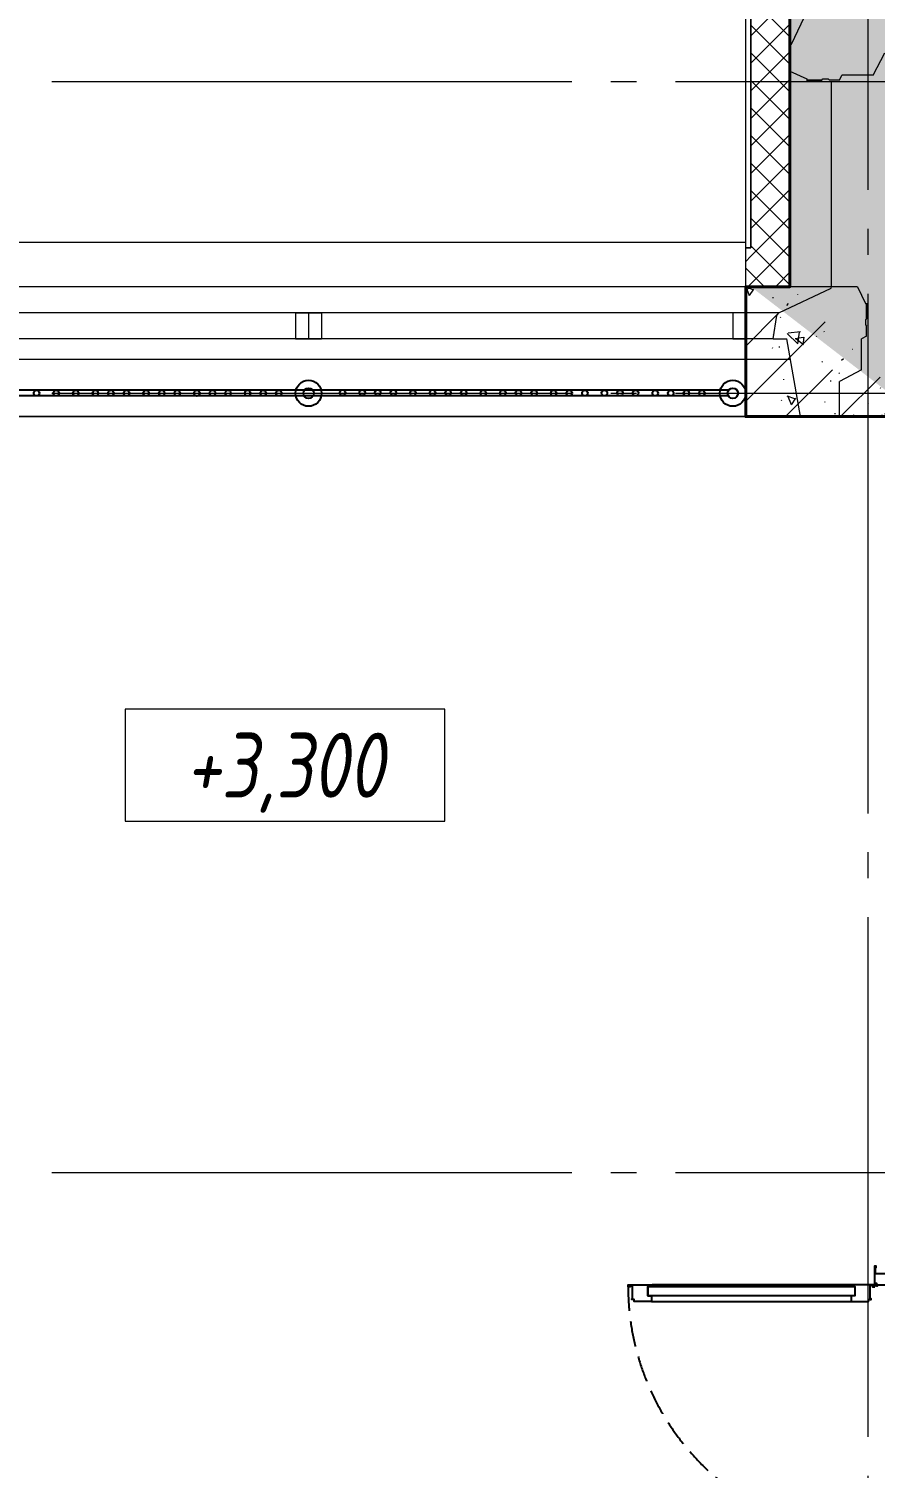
# Model space of a CAD drawing. Header units: millimetres. Extents: x -85420 to 1195317, y -69347 to 470418.
# Drawn here: x 438117 to 441374, y 53439 to 58979 of the extents above; entities that cross this region are included whole.
import ezdxf
from ezdxf.enums import TextEntityAlignment as Align

# ---------------------------------------------------------------- set-up
doc = ezdxf.new("R2010")
doc.units = ezdxf.units.MM
for name, pattern in [('GOST2.303 6', [12, 8, -1.5, 1, -1.5]), ('ГОСТ 2.303 4', [7, 5, -2, 0]), ('ГОСТ 2.303 5', [24, 20, -1.5, 1, -1.5]), ('осевая', [50.8, 31.75, -6.35, 6.35, -6.35])]:
    doc.linetypes.add(name, pattern=pattern)
for name, color, linetype, lineweight in [('+АР_Выноски', 4, 'Continuous', 9), ('+АР_Осевые линии', 252, 'GOST2.303 6', 9), ('АР_Окна', 4, 'Continuous', 9), ('АР_штриховка несущих стен', 250, 'Continuous', 0), ('Подоконники ПД-11 (МДФ 1550х450)', 245, 'Continuous', 13), ('СПДС_+АР_Стены', 250, 'Continuous', 20), ('стены', 7, 'Continuous', 40), ('ТОНКАЯ', 253, 'Continuous', 0)]:
    doc.layers.add(name, color=color, linetype=linetype, lineweight=lineweight)
doc.layers.add('ОСИ', color=7, linetype='осевая', lineweight=13, true_color=0x999999)
doc.styles.add('ГОСТ 2.304', font='CS_Gost2304.shx', dxfattribs={"oblique": 10})
pattern_1 = [(45, (0, 0), (-53.033009, 53.033009), []), (135, (0, 0), (-53.033009, -53.033009), [])]

# ---------------------------------------------------------------- blocks, each defined once
blk = doc.blocks.new('обследование 2 этаж 1245')
at = {"layer": 'ТОНКАЯ', "ltscale": 100}
for p, q in [((-140, -9900), (-140, -12620)), ((-40, -12417), (-135, -12618)), ((-135, -12618), (-140, -12620)), ((-140, -12720), (-140, -12620)), ((180, -12735), (225, -12650)), ((-140, -12720), (-75, -12750)), ((50, -12755), (60, -12735)), ((180, -12735), (60, -12735)), ((-75, -12750), (-75, -12755)), ((-18, -12755), (-75, -12755)), ((-75, -12755), (-75, -12760)), ((-18, -12760), (-75, -12760)), ((-75, -12760), (360, -12760)), ((-18, -12755), (-13, -12750)), ((-13, -12750), (7, -12750)), ((7, -12750), (12, -12755)), ((50, -12755), (12, -12755)), ((20, -13550), (20, -12760)), ((20, -12760), (360, -12760)), ((20, -13550), (-3900, -13550)), ((-183, -13650), (18, -13555)), ((18, -13555), (20, -13550)), ((120, -13550), (20, -13550)), ((120, -13550), (150, -13615)), ((150, -13615), (155, -13615)), ((155, -13672), (155, -13615)), ((155, -13615), (160, -13615)), ((160, -13672), (160, -13615)), ((160, -13615), (160, -14050)), ((-183, -13650), (-3697, -13650)), ((-205, -13750), (-190, -13660)), ((-190, -13660), (-183, -13650)), ((155, -13672), (150, -13677)), ((150, -13677), (150, -13697)), ((155, -13740), (135, -13750)), ((150, -13697), (155, -13702)), ((155, -13740), (155, -13702)), ((-205, -13750), (-3675, -13750)), ((-205, -13750), (-152, -13750)), ((-100, -14050), (-152, -13750)), ((135, -13870), (135, -13750)), ((-138.1, -13830), (-3741.9, -13830)), ((135, -13870), (50, -13915)), ((50, -14050), (50, -13915)), ((-100, -14050), (-3780, -14050)), ((-100, -14050), (50, -14050)), ((160, -14050), (50, -14050)), ((360, -14050), (160, -14050))]:
    blk.add_line(p, q, dxfattribs=at)
blk = doc.blocks.new('A$C314F1C93')
at = {"layer": '+АР_Осевые линии', "linetype": 'ГОСТ 2.303 5', "lineweight": 0, "ltscale": 100}
blk.add_line((10940, 64233), (10940, -9232.6), dxfattribs=at)
for points in [[(-4200, 43450), (75280, 43450)], [(-4200, 42250), (75280, 42250)], [(-4200, 39250), (75280, 39250)]]:
    blk.add_lwpolyline(points, dxfattribs=at)

msp = doc.modelspace()

# ---------------------------------------------------------------- wipeouts: each hides what was drawn before it
at = {"color": 7, "ltscale": 100, "true_color": 0xffffff}
msp.add_wipeout([(438488.1, 55929.9), (439718.1, 55929.9), (439718.1, 56359.9), (438488.1, 56359.9)], dxfattribs=at).dxf.layer = '+АР_Выноски'

# ---------------------------------------------------------------- next in the draw order: linework, layer by layer
at = {"layer": '+АР_Выноски', "linetype": 'Continuous', "ltscale": 100}
msp.add_lwpolyline([(438488.1, 55929.9), (439718.1, 55929.9), (439718.1, 56359.9), (438488.1, 56359.9), (438488.1, 55929.9)], dxfattribs=at)

# ---------------------------------------------------------------- next in the draw order: texts
at = {"layer": '+АР_Выноски', "linetype": 'Continuous', "ltscale": 100, "style": 'ГОСТ 2.304', "oblique": 10}
msp.add_text('+3,300', height=250, dxfattribs=at).set_placement((439103.1, 56144.9), align=Align.MIDDLE_CENTER)

# ---------------------------------------------------------------- next in the draw order: block references
at = {"layer": 'ОСИ', "ltscale": 40}
msp.add_blockref('A$C314F1C93', (430406.4, 15326.4, 0), dxfattribs=at)

# ---------------------------------------------------------------- next in the draw order: hatches: boundary and pattern name
at = {"layer": 'АР_штриховка несущих стен', "lineweight": 0}
h = msp.add_hatch(dxfattribs=at)
h.set_pattern_fill('FP_1', color=256, angle=90, style=0, pattern_type=2)
h.set_pattern_definition([(225, (219368.74, 445917.94), (212.13203, -212.13203), [300, -50, 10, -50]), (225, (219156.74, 445917.94), (212.13203, -212.13203), []), (140, (219368.74, 445917.94), (31.37587, 358.6306), [37.5, -412.5]), (85, (219368.74, 445917.94), (-376.09568, -69.3761), [30, -330]), (190.451, (219371.35, 445947.82), (-344.71734, 289.2568), [31.87, -350.571]), (136.184, (219268.74, 445917.94), (82.7615, 533.61997), [56.25, -618.75]), (186.636, (219275.64, 445962.4), (-487.0622, 467.3284), [47.805, -525.856]), (81.184, (219268.74, 445917.94), (-487.05805, 467.33264), [45, -495]), (111, (219293.74, 445967.94), (201.30952, 298.45407), [37.5, -412.5]), (56, (219293.74, 445967.94), (-362.5749, 121.6571), [30, -330]), (161.451, (219310.5, 445992.8), (-161.2621, 420.11198), [31.87, -350.571]), (127.5, (219368.74, 445917.94), (-166.446927, 6.079928), [3.353, -322.647, 3.353, -331.647, -331.25]), (127.5, (219368.74, 445917.94), (-166.446927, 6.079928), [-661, 3.353, -327.897]), (97.5, (219368.74, 445917.94), (-197.205856, 131.53477), [3.353, -187.647, 3.353, -315.147, -126.25]), (97.5, (219368.74, 445917.94), (-197.205856, 131.53477), [-509.5, 3.353, -122.897]), (57.5, (219368.74, 445806.44), (11.277436, 266.91122), [3.353, -121.647, 3.353, -386.647, -517.5]), (57.5, (219368.74, 445806.44), (11.277436, 266.91122), [-515, 3.353, -514.147]), (47.5, (219368.74, 445756.44), (-50.05249, 291.59308), [3.353, -159.147, 3.353, -255.647, -367.5]), (47.5, (219368.74, 445756.44), (-50.05249, 291.59308), [-421.5, 3.353, -364.147])])
h.paths.add_polyline_path([(442311.4, 71676.4), (441046.4, 71676.4), (441046.4, 57986.4), (441546.4, 71176.4), (441046.4, 57986.4), (440896.4, 57986.4), (441546.4, 57486.4), (441546.4, 71176.4), (441546.4, 71176.4), (441546.4, 71176.4), (442311.4, 71176.4)])
h = msp.add_hatch(dxfattribs=at)
h.set_pattern_fill('FP_1', color=256, angle=90, style=0, pattern_type=2)
h.set_pattern_definition([(225, (219368.74, 445917.94), (212.13203, -212.13203), [300, -50, 10, -50]), (225, (219156.74, 445917.94), (212.13203, -212.13203), []), (140, (219368.74, 445917.94), (31.37587, 358.6306), [37.5, -412.5]), (85, (219368.74, 445917.94), (-376.09568, -69.3761), [30, -330]), (190.451, (219371.35, 445947.82), (-344.71734, 289.2568), [31.87, -350.571]), (136.184, (219268.74, 445917.94), (82.7615, 533.61997), [56.25, -618.75]), (186.636, (219275.64, 445962.4), (-487.0622, 467.3284), [47.805, -525.856]), (81.184, (219268.74, 445917.94), (-487.05805, 467.33264), [45, -495]), (111, (219293.74, 445967.94), (201.30952, 298.45407), [37.5, -412.5]), (56, (219293.74, 445967.94), (-362.5749, 121.6571), [30, -330]), (161.451, (219310.5, 445992.8), (-161.2621, 420.11198), [31.87, -350.571]), (127.5, (219368.74, 445917.94), (-166.446927, 6.079928), [3.353, -322.647, 3.353, -331.647, -331.25]), (127.5, (219368.74, 445917.94), (-166.446927, 6.079928), [-661, 3.353, -327.897]), (97.5, (219368.74, 445917.94), (-197.205856, 131.53477), [3.353, -187.647, 3.353, -315.147, -126.25]), (97.5, (219368.74, 445917.94), (-197.205856, 131.53477), [-509.5, 3.353, -122.897]), (57.5, (219368.74, 445806.44), (11.277436, 266.91122), [3.353, -121.647, 3.353, -386.647, -517.5]), (57.5, (219368.74, 445806.44), (11.277436, 266.91122), [-515, 3.353, -514.147]), (47.5, (219368.74, 445756.44), (-50.05249, 291.59308), [3.353, -159.147, 3.353, -255.647, -367.5]), (47.5, (219368.74, 445756.44), (-50.05249, 291.59308), [-421.5, 3.353, -364.147])])
h.paths.add_polyline_path([(440876.4, 57486.4), (441546.4, 57486.4), (441046.4, 57986.4), (440876.4, 57986.4)])
at = {"layer": 'СПДС_+АР_Стены', "lineweight": 9, "ltscale": 100}
h = msp.add_hatch(dxfattribs=at)
h.set_pattern_fill('НЕМЕТАЛЛИЧЕСКИЕ МАТЕРИАЛЫ', color=256, scale=30, style=0, pattern_type=2)
h.set_pattern_definition(pattern_1)
h.paths.add_polyline_path([(441046.4, 71676.4), (441046.4, 57986.4), (440896.4, 57986.4), (440896.4, 71826.4)], flags=0)
h = msp.add_hatch(dxfattribs=at)
h.set_pattern_fill('НЕМЕТАЛЛИЧЕСКИЕ МАТЕРИАЛЫ', color=256, scale=30, style=0, pattern_type=2)
h.set_pattern_definition(pattern_1)
h.paths.add_polyline_path([(440876.4, 58136.4), (440896.4, 58136.4), (440896.4, 57986.4), (440876.4, 57986.4)], flags=0)

# ---------------------------------------------------------------- next in the draw order: linework, layer by layer
for p, q in [((441280.4, 54144.7), (440515.5, 54144.7)), ((440513.4, 54080.7), (441282.4, 54080.7))]:
    msp.add_line(p, q)
for points in [[(441436.4, 54193.8), (441436.4, 54125.8), (441428.4, 54125.8), (441428.4, 54142.8), (441382, 54142.8), (441382, 54139.7), (441380.4, 54139.7), (441380.4, 54149.7), (441372.4, 54149.7), (441372.4, 54217.8), (441376.4, 54217.8), (441376.4, 54209.8), (441374, 54209.8), (441374, 54188.8), (441432.6, 54188.8), (441432.6, 54193.8)], [(440423.4, 54136.8), (440423.4, 54144.7), (440515.5, 54144.7), (440515.5, 54137.7), (440499.5, 54137.7), (440499.5, 54101.7), (440513.4, 54101.7), (440513.4, 54080.7), (440447.4, 54080.7), (440447.4, 54088.7), (440437.4, 54088.7), (440437.4, 54090.3), (440440.4, 54090.3), (440440.4, 54143), (440431.4, 54143), (440431.4, 54136.8)], [(441296.4, 54101.7), (440499.5, 54101.7), (440499.5, 54137.7), (441296.4, 54137.7)], [(441372.4, 54136.8), (441372.4, 54144.7), (441280.4, 54144.7), (441280.4, 54137.7), (441296.4, 54137.7), (441296.4, 54101.7), (441282.4, 54101.7), (441282.4, 54080.7), (441348.4, 54080.7), (441348.4, 54088.7), (441358.4, 54088.7), (441358.4, 54090.3), (441355.4, 54090.3), (441355.4, 54143), (441364.4, 54143), (441364.4, 54136.8)]]:
    msp.add_lwpolyline(points, close=True)
at = {"linetype": 'ГОСТ 2.303 4', "ltscale": 20}
msp.add_arc((441398.4, 54140.4), 975, 179.7452, 268.4718, dxfattribs=at)
at = {"layer": 'АР_Окна', "ltscale": 100}
for p, q in [((440876.4, 58156.4, 0), (437511.4, 58156.4)), ((440876.4, 57986.4, 0), (437511.4, 57986.4)), ((440876.4, 57886.4, 0), (437511.4, 57886.4, 0)), ((440876.4, 57786.4, 0), (437511.4, 57786.4, 0)), ((440876.4, 57706.4, 0), (437511.4, 57706.4, 0)), ((440876.4, 57486.4, 0), (437511.4, 57486.4, 0)), ((437511.4, 57486.4, 0), (440876.4, 57486.4, 0)), ((440876.4, 57486.4, 0), (437511.4, 57486.4, 0))]:
    msp.add_line(p, q, dxfattribs=at)
at = {"layer": 'АР_Окна', "ltscale": 100, "elevation": 0}
for points in [[(439193.9, 57886.4), (439143.9, 57886.4), (439143.9, 57786.4), (439193.9, 57786.4)], [(439143.9, 57886.4), (439193.9, 57886.4), (439193.9, 57786.4), (439143.9, 57786.4)], [(439243.9, 57886.4), (439193.9, 57886.4), (439193.9, 57786.4), (439243.9, 57786.4)], [(439193.9, 57886.4), (439243.9, 57886.4), (439243.9, 57786.4), (439193.9, 57786.4)], [(440876.4, 57886.4), (440826.4, 57886.4), (440826.4, 57786.4), (440876.4, 57786.4)]]:
    msp.add_lwpolyline(points, dxfattribs=at)
at = {"layer": 'Подоконники ПД-11 (МДФ 1550х450)', "color": 0, "lineweight": -3, "ltscale": 100}
for p, q in [((439744.9, 57587.9, 0), (437577.8, 57587.9, 0)), ((440810, 57587.9, 0), (439744.9, 57587.9, 0)), ((439744.1, 57566.1, 0), (437578.5, 57566.1, 0)), ((440809.2, 57566.1, 0), (439744.1, 57566.1, 0))]:
    msp.add_line(p, q, dxfattribs=at)
for centre, radius in [((439193.9, 57576.4, 0), 50), ((440826.4, 57576.4, 0), 50), ((438147.2, 57577, 0), 10.9), ((438147.2, 57577, 0), 10.9), ((438222.6, 57577, 0), 10.9), ((438222.6, 57577, 0), 10.9), ((438298, 57577, 0), 10.9), ((438298, 57577, 0), 10.9), ((438373.3, 57577, 0), 10.9), ((438433.3, 57577, 0), 10.9), ((438493.3, 57577, 0), 10.9), ((438568.7, 57577, 0), 10.9), ((438628.7, 57577, 0), 10.9), ((438688.7, 57577, 0), 10.9), ((438764, 57576.9, 0), 11), ((438824, 57577.1, 0), 10.9), ((438884, 57577.2, 0), 10.9), ((438959.3, 57577, 0), 10.9), ((439019.3, 57577, 0), 10.9), ((439079.3, 57577, 0), 10.9), ((439193.9, 57576.4, 0), 20), ((439324.8, 57578.2, 0), 10.9), ((439400.1, 57578.9, 0), 10.9), ((439460.1, 57578.9, 0), 10.9), ((439520.1, 57578.9, 0), 10.9), ((439595.5, 57577.6, 0), 10.9), ((439670.9, 57578.3, 0), 10.9), ((439730.9, 57578.3, 0), 10.9), ((439790.9, 57578.3, 0), 10.9), ((439866.3, 57577, 0), 10.9), ((439941.6, 57577.7, 0), 10.9), ((440001.6, 57577.7, 0), 10.9), ((440061.6, 57577.7, 0), 10.9), ((440137, 57577, 0), 10.9), ((440197, 57577, 0), 10.9), ((440257, 57577, 0), 10.9), ((440332.3, 57577.6, 0), 10.9), ((440392.3, 57577.6, 0), 10.9), ((440452.3, 57577.6, 0), 10.9), ((440527.7, 57577, 0), 10.9), ((440587.7, 57577, 0), 10.9), ((440647.7, 57577, 0), 10.9), ((440707.7, 57577, 0), 10.9), ((440826.4, 57576.4, 0), 20)]:
    msp.add_circle(centre, radius, dxfattribs=at)
at = {"layer": 'СПДС_+АР_Стены', "ltscale": 100}
for points in [[(440896.4, 71826.4), (440896.4, 58136.4), (440876.4, 58136.4), (440876.4, 71846.4)], [(440896.4, 58136.4), (440896.4, 71826.4)], [(441046.4, 71676.4), (441046.4, 57986.4), (440896.4, 57986.4)], [(440876.4, 58136.4), (440876.4, 58156.4)], [(440896.4, 57986.4), (440876.4, 57986.4), (440876.4, 58136.4), (440896.4, 58136.4)], [(440896.4, 58156.4), (440896.4, 58136.4)]]:
    msp.add_lwpolyline(points, dxfattribs=at)
at = {"layer": 'стены', "ltscale": 100, "elevation": 0}
for points in [[(441946.4, 71176.4), (441546.4, 71176.4), (441546.4, 57486.4), (440876.4, 57486.4), (440876.4, 57986.4), (441046.4, 57986.4), (441046.4, 71676.4), (442311.4, 71676.4)], [(440876.4, 57986.4), (440876.4, 57486.4)]]:
    msp.add_lwpolyline(points, dxfattribs=at)

# ---------------------------------------------------------------- next in the draw order: block references
at = {"layer": 'ТОНКАЯ', "ltscale": 200}
msp.add_blockref('обследование 2 этаж 1245', (441186.4, 71536.4, 0), dxfattribs=at)

# ---------------------------------------------------------------- next in the draw order: wipeouts: each hides what was drawn before it
at = {"color": 7, "ltscale": 100, "true_color": 0xffffff}
msp.add_wipeout([(438488.1, 55929.9), (439718.1, 55929.9), (439718.1, 56359.9), (438488.1, 56359.9)], dxfattribs=at).dxf.layer = '+АР_Выноски'

# ---------------------------------------------------------------- next in the draw order: linework, layer by layer
at = {"layer": '+АР_Выноски', "linetype": 'Continuous', "ltscale": 100}
msp.add_lwpolyline([(438488.1, 55929.9), (439718.1, 55929.9), (439718.1, 56359.9), (438488.1, 56359.9), (438488.1, 55929.9)], dxfattribs=at)

# ---------------------------------------------------------------- next in the draw order: texts
at = {"layer": '+АР_Выноски', "linetype": 'Continuous', "ltscale": 100, "style": 'ГОСТ 2.304', "oblique": 10}
msp.add_text('+3,300', height=250, dxfattribs=at).set_placement((439103.1, 56144.9), align=Align.MIDDLE_CENTER)

doc.saveas('drawing.dxf')
